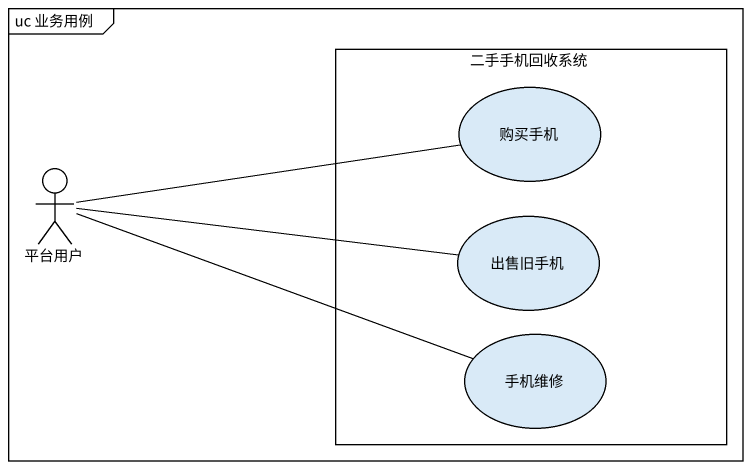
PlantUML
@startuml
mainframe uc 业务用例
rectangle 二手手机回收系统 {
  usecase 购买手机
  usecase 出售旧手机
  usecase 手机维修
}
actor 平台用户
平台用户 -right- 购买手机
平台用户 -right- 出售旧手机
平台用户 -right- 手机维修
@enduml
